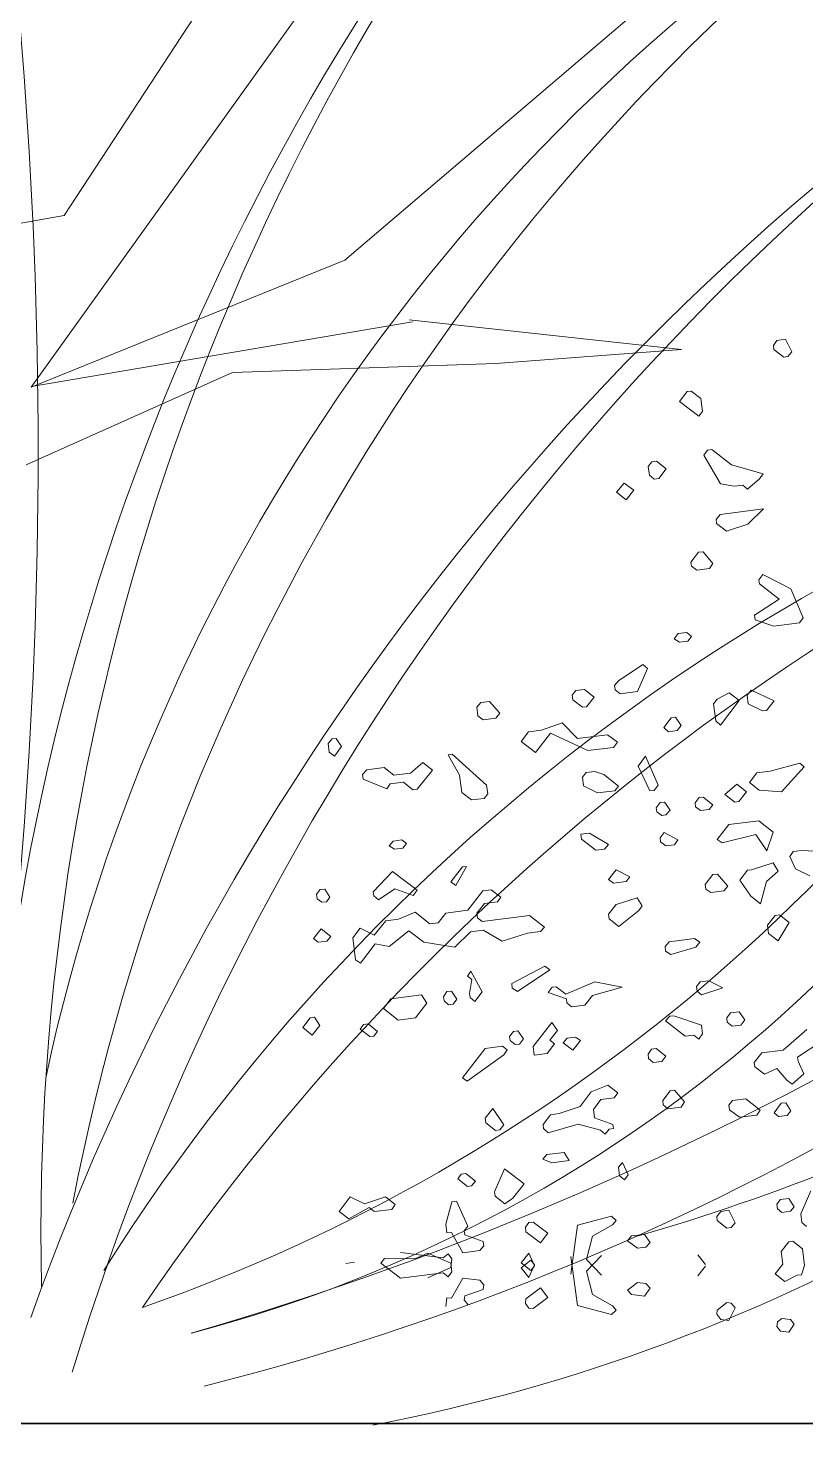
# Model space of a CAD drawing. Header units: metres. Extents: x -434 to 683, y -422 to -228.
# Drawn here: x -256.8297 to -256.7092, y -301.2714 to -301.0511 of the extents above; entities that cross this region are included whole.
import ezdxf

# ---------------------------------------------------------------- set-up
doc = ezdxf.new("R2010")
doc.units = ezdxf.units.M
doc.header["$MEASUREMENT"] = 0
doc.layers.add('FL', color=21, linetype='Continuous', lineweight=13)
doc.layers.add('walls', color=7, linetype='Continuous', lineweight=35)
doc.layers.add('WALL', color=7, linetype='Continuous')
doc.styles.add('kamal', font='romantic.ttf', dxfattribs={"width": 0.6})
doc.dimstyles.new('KAMAL', dxfattribs={"dimscale": 0.8, "dimtxt": 0.5, "dimasz": 0.1, "dimexe": 0, "dimexo": 0, "dimgap": 0.09, "dimtad": 1, "dimzin": 0, "dimdsep": 46, "dimtxsty": 'kamal', "dimblk": 'OBLIQUE', "dimcen": 0.09, "dimclrd": 15, "dimclre": 8, "dimclrt": 5, "dimadec": 0, "dimazin": 0, "dimtfac": 1, "dimtix": 1, "dimtofl": 0, "dimtmove": 1, "dimatfit": 3, "dimldrblk": 'OBLIQUE', "dimfxl": 0.18, "dimtolj": 1, "dimtzin": 0, "dimarcsym": 0})

# ---------------------------------------------------------------- blocks, each defined once
blk = doc.blocks.new('vbcvbvcb')
at = {"layer": 'FL', "color": 88}
for p, q in [((-1037, 1308), (1014, 4441)), ((1325, 3477), (-1333, -233)), ((1482, 907), (4458, 3445)), ((-3459, 878), (-1037, 1308)), ((-1333, -233), (1482, 907)), ((2087, 354), (-1331, -226)), ((2057, 370), (4503, 105)), ((4503, 105), (2836, -21)), ((473, -102), (-1379, -931)), ((2836, -21), (473, -102))]:
    blk.add_line(p, q, dxfattribs=at)
at = {"layer": 'FL', "color": 96}
for centre, radius, start, end in [((-46365, -801), 45093, 354.2791, 12.5427), ((20030, -8519), 21766, 137.4916, 179.6099), ((20118, -7818), 21365, 139.0392, 181.297), ((15620, -10041), 17207, 120.3536, 167.8423), ((18525, -11288), 19840, 125.7805, 169.1581), ((21095, -16617), 23829, 121.1471, 160.292), ((21286, -15819), 23252, 122.567, 163.1344), ((14635, -17801), 18100, 100.96, 147.8088), ((17332, -20481), 21351, 106.7083, 145.8338), ((-3103, 3583), 12715, 284.6053, 339.2893), ((-5546, 6437), 15811, 289.2472, 331.4766), ((-8080, 19419), 29306, 286.2137, 315.0057), ((-5466, 13476), 23374, 284.0723, 320.7861), ((-1294, 6385), 16216, 280.7497, 319.4803), ((-1099, 10225), 18811, 285.9859, 310.1616)]:
    blk.add_arc(centre, radius, start, end, dxfattribs=at)
blk = doc.blocks.new('cbcvb')
at = {"layer": 'FL', "color": 42}
for p, q in [((-20484, 5023), (-20515, 4977)), ((-20515, 4977), (-20511, 4940)), ((-20406, 5033), (-20484, 5023)), ((-20350, 4919), (-20406, 5033)), ((-20511, 4940), (-20423, 4872)), ((-20423, 4872), (-20387, 4877)), ((-20387, 4877), (-20350, 4919)), ((-21290, 4563), (-21358, 4475)), ((-21358, 4475), (-21184, 4344)), ((-21254, 4568), (-21290, 4563)), ((-21166, 4500), (-21254, 4568)), ((-21152, 4385), (-21166, 4500)), ((-21184, 4344), (-21152, 4385)), ((-21108, 4038), (-21139, 3992)), ((-21139, 3992), (-20991, 3737)), ((-21067, 4043), (-21108, 4038)), ((-20891, 3907), (-21067, 4043)), ((-21606, 3933), (-21638, 3892)), ((-21638, 3892), (-21628, 3814)), ((-21564, 3938), (-21606, 3933)), ((-21477, 3870), (-21564, 3938)), ((-21545, 3783), (-21477, 3870)), ((-20607, 3827), (-20891, 3907)), ((-20639, 3781), (-20607, 3827)), ((-21856, 3743), (-21924, 3660)), ((-21769, 3680), (-21856, 3743)), ((-21628, 3814), (-21586, 3778)), ((-21586, 3778), (-21545, 3783)), ((-20991, 3737), (-20867, 3715)), ((-20867, 3715), (-20789, 3725)), ((-20789, 3725), (-20748, 3688)), ((-20748, 3688), (-20639, 3781)), ((-21924, 3660), (-21837, 3593)), ((-21837, 3593), (-21769, 3680)), ((-20993, 3462), (-21029, 3416)), ((-20604, 3511), (-20993, 3462)), ((-20745, 3373), (-20604, 3511)), ((-21029, 3416), (-21025, 3379)), ((-21025, 3379), (-20937, 3311)), ((-20937, 3311), (-20745, 3373)), ((-21187, 3122), (-21255, 3034)), ((-21146, 3127), (-21187, 3122)), ((-21058, 3022), (-21146, 3127)), ((-21255, 3034), (-21250, 2997)), ((-21250, 2997), (-21204, 2962)), ((-21204, 2962), (-21090, 2976)), ((-21090, 2976), (-21058, 3022)), ((-20609, 2921), (-20645, 2874)), ((-20645, 2874), (-20640, 2838)), ((-20640, 2838), (-20465, 2702)), ((-20360, 2794), (-20609, 2921)), ((-20465, 2702), (-20684, 2558)), ((-20249, 2534), (-20360, 2794)), ((-20684, 2558), (-20679, 2517)), ((-20679, 2517), (-20513, 2459)), ((-20513, 2459), (-20280, 2488)), ((-20280, 2488), (-20249, 2534)), ((-21369, 2392), (-21405, 2346)), ((-21405, 2346), (-21359, 2315)), ((-21291, 2402), (-21369, 2392)), ((-21359, 2315), (-21282, 2324)), ((-21250, 2366), (-21291, 2402)), ((-21282, 2324), (-21250, 2366)), ((-22290, 1881), (-22322, 1840)), ((-22322, 1840), (-22316, 1799)), ((-22316, 1799), (-22229, 1731)), ((-22212, 1891), (-22290, 1881)), ((-22124, 1823), (-22212, 1891)), ((-22192, 1735), (-22124, 1823)), ((-21021, 1804), (-21053, 1763)), ((-20912, 1860), (-21021, 1804)), ((-20991, 1571), (-20824, 1792)), ((-20824, 1792), (-20912, 1860)), ((-20715, 1885), (-20751, 1839)), ((-20751, 1839), (-20741, 1761)), ((-20508, 1790), (-20715, 1885)), ((-20576, 1703), (-20508, 1790)), ((-23140, 1774), (-23177, 1732)), ((-23177, 1732), (-23167, 1654)), ((-23063, 1783), (-23140, 1774)), ((-22970, 1679), (-23063, 1783)), ((-23006, 1633), (-22970, 1679)), ((-22229, 1731), (-22192, 1735)), ((-21053, 1763), (-21033, 1608)), ((-20741, 1761), (-20612, 1698)), ((-20612, 1698), (-20576, 1703)), ((-23167, 1654), (-23121, 1618)), ((-23121, 1618), (-23006, 1633)), ((-22411, 1592), (-22598, 1526)), ((-22273, 1451), (-22411, 1592)), ((-21432, 1636), (-21500, 1549)), ((-21500, 1549), (-21458, 1512)), ((-21395, 1641), (-21432, 1636)), ((-21344, 1568), (-21395, 1641)), ((-21380, 1522), (-21344, 1568)), ((-21033, 1608), (-20991, 1571)), ((-24475, 1447), (-24511, 1405)), ((-24511, 1405), (-24501, 1328)), ((-24438, 1452), (-24475, 1447)), ((-24392, 1379), (-24438, 1452)), ((-22712, 1512), (-22780, 1424)), ((-22780, 1424), (-22651, 1324)), ((-22598, 1526), (-22712, 1512)), ((-22651, 1324), (-22516, 1499)), ((-22516, 1499), (-22180, 1342)), ((-22003, 1485), (-22273, 1451)), ((-21915, 1417), (-22003, 1485)), ((-21951, 1371), (-21915, 1417)), ((-21458, 1512), (-21380, 1522)), ((-24501, 1328), (-24455, 1292)), ((-24455, 1292), (-24392, 1379)), ((-23398, 1309), (-23434, 1304)), ((-23434, 1304), (-23332, 1122)), ((-23089, 1032), (-23398, 1309)), ((-22180, 1342), (-21951, 1371)), ((-21662, 1291), (-21730, 1204)), ((-21550, 1031), (-21662, 1291)), ((-24165, 1170), (-24202, 1128)), ((-24010, 1190), (-24165, 1170)), ((-23922, 1122), (-24010, 1190)), ((-23662, 1234), (-23771, 1141)), ((-23711, 995), (-23575, 1166)), ((-23575, 1166), (-23662, 1234)), ((-22119, 1155), (-22197, 1145)), ((-22037, 1128), (-22119, 1155)), ((-21730, 1204), (-21623, 980)), ((-20544, 1158), (-20663, 1143)), ((-20279, 1229), (-20544, 1158)), ((-20442, 972), (-20238, 1197)), ((-20238, 1197), (-20279, 1229)), ((-24202, 1128), (-24197, 1087)), ((-24197, 1087), (-23986, 998)), ((-23986, 998), (-23954, 1044)), ((-23954, 1044), (-23835, 1059)), ((-23771, 1141), (-23922, 1122)), ((-23835, 1059), (-23752, 990)), ((-23332, 1122), (-23313, 967)), ((-23079, 954), (-23089, 1032)), ((-22197, 1145), (-22229, 1104)), ((-22229, 1104), (-22219, 1026)), ((-22219, 1026), (-22095, 962)), ((-21907, 1023), (-22037, 1128)), ((-21939, 982), (-21907, 1023)), ((-21586, 985), (-21550, 1031)), ((-20845, 1041), (-20950, 949)), ((-20758, 973), (-20845, 1041)), ((-20663, 1143), (-20731, 1056)), ((-20731, 1056), (-20643, 988)), ((-23752, 990), (-23711, 995)), ((-23313, 967), (-23225, 899)), ((-23225, 899), (-23111, 913)), ((-23111, 913), (-23079, 954)), ((-22095, 962), (-21939, 982)), ((-21623, 980), (-21586, 985)), ((-21183, 920), (-21219, 873)), ((-21147, 924), (-21183, 920)), ((-21059, 856), (-21147, 924)), ((-20950, 949), (-20862, 881)), ((-20826, 886), (-20758, 973)), ((-20643, 988), (-20442, 972)), ((-21531, 876), (-21567, 829)), ((-21567, 829), (-21562, 793)), ((-21562, 793), (-21516, 761)), ((-21494, 880), (-21531, 876)), ((-21516, 761), (-21480, 766)), ((-21443, 808), (-21494, 880)), ((-21480, 766), (-21443, 808)), ((-21219, 873), (-21214, 837)), ((-21214, 837), (-21169, 805)), ((-21169, 805), (-21091, 815)), ((-21091, 815), (-21059, 856)), ((-20862, 881), (-20826, 886)), ((-20916, 679), (-21020, 545)), ((-20646, 713), (-20916, 679)), ((-20517, 609), (-20646, 713)), ((-23927, 531), (-23963, 489)), ((-23849, 541), (-23927, 531)), ((-23808, 509), (-23849, 541)), ((-21497, 606), (-21533, 560)), ((-21533, 560), (-21528, 523)), ((-21528, 523), (-21482, 487)), ((-21372, 543), (-21497, 606)), ((-21404, 497), (-21372, 543)), ((-21020, 545), (-20974, 514)), ((-20974, 514), (-20672, 589)), ((-20672, 589), (-20575, 444)), ((-20575, 444), (-20517, 609)), ((-23963, 489), (-23917, 458)), ((-23917, 458), (-23840, 468)), ((-23840, 468), (-23808, 509)), ((-21482, 487), (-21404, 497)), ((-20337, 436), (-20368, 391)), ((-20368, 391), (-20317, 281)), ((-20259, 446), (-20337, 436)), ((-20021, 435), (-20259, 446)), ((-23934, 256), (-24106, 76)), ((-23713, 89), (-23934, 256)), ((-23307, 298), (-23411, 164)), ((-23365, 133), (-23271, 303)), ((-23271, 303), (-23307, 298)), ((-21928, 273), (-21996, 185)), ((-21804, 209), (-21928, 273)), ((-20748, 268), (-20816, 181)), ((-20711, 273), (-20748, 268)), ((-20519, 334), (-20711, 273)), ((-20577, 169), (-20473, 261)), ((-20473, 261), (-20519, 334)), ((-20317, 281), (-20188, 218)), ((-23411, 164), (-23365, 133)), ((-21996, 185), (-21951, 154)), ((-21951, 154), (-21836, 168)), ((-21836, 168), (-21804, 209)), ((-21059, 229), (-21127, 141)), ((-21127, 141), (-21121, 100)), ((-21018, 234), (-21059, 229)), ((-20925, 125), (-21018, 234)), ((-20816, 181), (-20718, 35)), ((-20631, -33), (-20577, 169)), ((-24583, 95), (-24615, 54)), ((-24615, 54), (-24609, 13)), ((-24609, 13), (-24568, -19)), ((-24541, 100), (-24583, 95)), ((-24495, 27), (-24541, 100)), ((-24527, -14), (-24495, 27)), ((-24106, 76), (-24102, 40)), ((-24102, 40), (-24060, 3)), ((-24060, 3), (-23914, 101)), ((-23914, 101), (-23749, 43)), ((-23749, 43), (-23713, 89)), ((-23122, 85), (-23258, -91)), ((-23049, 94), (-23122, 85)), ((-22961, 26), (-23049, 94)), ((-22993, -15), (-22961, 26)), ((-21121, 100), (-21076, 69)), ((-21076, 69), (-20961, 83)), ((-20961, 83), (-20925, 125)), ((-20718, 35), (-20631, -33)), ((-24568, -19), (-24527, -14)), ((-23730, -108), (-23880, -169)), ((-23600, -213), (-23730, -108)), ((-23455, -115), (-23523, -203)), ((-23258, -91), (-23455, -115)), ((-23176, -117), (-23108, -30)), ((-23170, -159), (-23176, -117)), ((-23108, -30), (-22993, -15)), ((-24223, -250), (-24291, -337)), ((-24099, -313), (-24223, -250)), ((-23994, -184), (-24099, -313)), ((-23880, -169), (-23994, -184)), ((-23523, -203), (-23600, -213)), ((-23129, -191), (-23170, -159)), ((-22704, -137), (-23129, -191)), ((-22570, -241), (-22704, -137)), ((-22606, -282), (-22570, -241)), ((-20501, -137), (-20569, -225)), ((-20569, -225), (-20560, -298)), ((-20460, -132), (-20501, -137)), ((-20472, -366), (-20373, -200)), ((-20373, -200), (-20460, -132)), ((-24575, -257), (-24643, -345)), ((-24643, -345), (-24602, -377)), ((-24602, -377), (-24524, -367)), ((-24488, -325), (-24575, -257)), ((-24524, -367), (-24488, -325)), ((-24291, -337), (-24266, -534)), ((-23965, -417), (-23788, -274)), ((-23788, -274), (-23654, -378)), ((-23654, -378), (-23374, -421)), ((-23374, -421), (-23234, -283)), ((-23234, -283), (-23119, -268)), ((-23119, -268), (-22949, -368)), ((-22949, -368), (-22721, -297)), ((-22721, -297), (-22606, -282)), ((-21452, -374), (-21488, -415)), ((-21223, -345), (-21452, -374)), ((-21177, -376), (-21223, -345)), ((-21213, -422), (-21177, -376)), ((-20560, -298), (-20472, -366)), ((-24220, -565), (-24089, -391)), ((-24089, -391), (-23965, -417)), ((-21488, -415), (-21483, -457)), ((-21483, -457), (-21437, -488)), ((-21437, -488), (-21213, -422)), ((-24266, -534), (-24220, -565)), ((-23231, -636), (-23262, -681)), ((-23128, -822), (-23231, -636)), ((-22567, -593), (-22864, -747)), ((-22813, -820), (-22521, -625)), ((-22521, -625), (-22567, -593)), ((-23262, -681), (-23221, -713)), ((-23221, -713), (-23243, -837)), ((-22864, -747), (-22859, -788)), ((-22118, -732), (-22378, -844)), ((-21874, -780), (-22118, -732)), ((-21174, -733), (-21206, -775)), ((-21096, -724), (-21174, -733)), ((-20968, -786), (-21096, -724)), ((-23948, -884), (-24016, -972)), ((-23673, -849), (-23948, -884)), ((-23627, -923), (-23673, -849)), ((-23445, -820), (-23476, -866)), ((-23476, -866), (-23471, -903)), ((-23403, -815), (-23445, -820)), ((-23357, -888), (-23403, -815)), ((-23388, -934), (-23357, -888)), ((-23243, -837), (-23238, -873)), ((-23238, -873), (-23196, -910)), ((-23196, -910), (-23128, -822)), ((-22859, -788), (-22813, -820)), ((-22502, -780), (-22538, -827)), ((-22538, -827), (-22372, -885)), ((-22465, -776), (-22502, -780)), ((-22378, -844), (-22465, -776)), ((-22372, -885), (-22368, -921)), ((-22207, -943), (-22139, -855)), ((-22139, -855), (-21874, -780)), ((-21206, -775), (-21201, -816)), ((-21201, -816), (-21160, -848)), ((-21160, -848), (-20968, -786)), ((-24016, -972), (-23882, -1076)), ((-23726, -1056), (-23627, -923)), ((-23471, -903), (-23430, -939)), ((-23430, -939), (-23388, -934)), ((-22368, -921), (-22326, -958)), ((-22326, -958), (-22207, -943)), ((-20902, -1010), (-20934, -1056)), ((-20824, -1001), (-20902, -1010)), ((-20773, -1073), (-20824, -1001)), ((-24193, -1115), (-24225, -1156)), ((-24152, -1110), (-24193, -1115)), ((-24069, -1178), (-24152, -1110)), ((-23882, -1076), (-23726, -1056)), ((-22504, -1097), (-22671, -1313)), ((-22453, -1169), (-22504, -1097)), ((-21446, -1042), (-21483, -1084)), ((-21483, -1084), (-21308, -1220)), ((-21410, -1037), (-21446, -1042)), ((-21162, -1122), (-21410, -1037)), ((-21152, -1200), (-21162, -1122)), ((-20934, -1056), (-20929, -1093)), ((-20929, -1093), (-20887, -1129)), ((-20887, -1129), (-20809, -1120)), ((-20809, -1120), (-20773, -1073)), ((-24225, -1156), (-24137, -1224)), ((-24137, -1224), (-24101, -1219)), ((-24101, -1219), (-24069, -1178)), ((-22521, -1257), (-22453, -1169)), ((-22479, -1289), (-22521, -1257)), ((-22365, -1237), (-22402, -1279)), ((-22292, -1228), (-22365, -1237)), ((-22314, -1347), (-22246, -1259)), ((-22246, -1259), (-22292, -1228)), ((-21308, -1220), (-21230, -1210)), ((-21230, -1210), (-21184, -1246)), ((-21184, -1246), (-21152, -1200)), ((-20214, -1160), (-20428, -1345)), ((-20299, -1408), (-20080, -1264)), ((-23101, -1330), (-23305, -1593)), ((-23264, -1625), (-22936, -1388)), ((-22946, -1310), (-23101, -1330)), ((-22905, -1342), (-22946, -1310)), ((-22936, -1388), (-22905, -1342)), ((-22671, -1313), (-22662, -1391)), ((-22662, -1391), (-22547, -1376)), ((-22547, -1376), (-22479, -1289)), ((-22402, -1279), (-22314, -1347)), ((-21609, -1337), (-21640, -1382)), ((-21640, -1382), (-21636, -1419)), ((-21568, -1332), (-21609, -1337)), ((-21480, -1399), (-21568, -1332)), ((-21516, -1446), (-21480, -1399)), ((-20620, -1370), (-20688, -1457)), ((-20428, -1345), (-20620, -1370)), ((-21636, -1419), (-21594, -1456)), ((-21594, -1456), (-21516, -1446)), ((-20688, -1457), (-20683, -1494)), ((-20683, -1494), (-20595, -1562)), ((-20595, -1562), (-20486, -1511)), ((-20486, -1511), (-20394, -1615)), ((-20294, -1445), (-20299, -1408)), ((-20243, -1559), (-20294, -1445)), ((-23305, -1593), (-23264, -1625)), ((-20394, -1615), (-20347, -1651)), ((-20347, -1651), (-20243, -1559)), ((-22151, -1721), (-22250, -1850)), ((-22000, -1660), (-22151, -1721)), ((-22063, -1789), (-21944, -1774)), ((-21913, -1728), (-22000, -1660)), ((-21944, -1774), (-21913, -1728)), ((-20763, -1783), (-20882, -1798)), ((-20634, -1883), (-20763, -1783)), ((-23033, -1870), (-23101, -1957)), ((-22936, -2015), (-23033, -1870)), ((-22250, -1850), (-22437, -1915)), ((-22131, -1877), (-22063, -1789)), ((-22121, -1954), (-22131, -1877)), ((-20882, -1798), (-20914, -1839)), ((-20914, -1839), (-20908, -1880)), ((-20908, -1880), (-20821, -1948)), ((-20665, -1928), (-20634, -1883)), ((-20446, -1822), (-20510, -1909)), ((-20510, -1909), (-20469, -1941)), ((-20405, -1817), (-20446, -1822)), ((-20359, -1890), (-20405, -1817)), ((-20391, -1931), (-20359, -1890)), ((-23101, -1957), (-23096, -1999)), ((-23096, -1999), (-23008, -2066)), ((-22972, -2062), (-22936, -2015)), ((-22515, -1925), (-22583, -2013)), ((-22583, -2013), (-22578, -2049)), ((-22537, -2086), (-22267, -2010)), ((-22437, -1915), (-22515, -1925)), ((-22267, -2010), (-22066, -2064)), ((-21956, -2012), (-22121, -1954)), ((-21951, -2049), (-21956, -2012)), ((-20821, -1948), (-20665, -1928)), ((-20469, -1941), (-20391, -1931)), ((-23008, -2066), (-22972, -2062)), ((-22578, -2049), (-22537, -2086)), ((-22066, -2064), (-22024, -2100)), ((-22024, -2100), (-21988, -2054)), ((-21988, -2054), (-21951, -2049)), ((-22549, -2283), (-22586, -2324)), ((-22393, -2263), (-22549, -2283)), ((-22347, -2336), (-22393, -2263)), ((-22928, -2409), (-23018, -2616)), ((-22753, -2545), (-22928, -2409)), ((-22586, -2324), (-22503, -2356)), ((-22503, -2356), (-22347, -2336)), ((-21871, -2355), (-21907, -2397)), ((-21907, -2397), (-21897, -2474)), ((-21820, -2465), (-21871, -2355)), ((-23317, -2459), (-23349, -2500)), ((-23349, -2500), (-23261, -2568)), ((-23276, -2453), (-23317, -2459)), ((-23188, -2521), (-23276, -2453)), ((-23224, -2563), (-23188, -2521)), ((-22853, -2674), (-22753, -2545)), ((-21897, -2474), (-21851, -2510)), ((-21851, -2510), (-21820, -2465)), ((-24313, -2663), (-24413, -2792)), ((-24184, -2726), (-24313, -2663)), ((-23997, -2661), (-24184, -2726)), ((-23910, -2729), (-23997, -2661)), ((-23261, -2568), (-23224, -2563)), ((-23018, -2616), (-23013, -2657)), ((-23013, -2657), (-22925, -2725)), ((-22925, -2725), (-22853, -2674)), ((-20376, -2677), (-20453, -2687)), ((-20329, -2750), (-20376, -2677)), ((-24413, -2792), (-24325, -2860)), ((-24325, -2860), (-24143, -2758)), ((-24143, -2758), (-24097, -2794)), ((-24097, -2794), (-23941, -2774)), ((-23941, -2774), (-23910, -2729)), ((-23402, -2706), (-23455, -2908)), ((-23360, -2701), (-23402, -2706)), ((-23258, -2925), (-23360, -2701)), ((-20453, -2687), (-20485, -2728)), ((-20485, -2728), (-20480, -2769)), ((-20480, -2769), (-20439, -2801)), ((-20439, -2801), (-20361, -2791)), ((-20361, -2791), (-20329, -2750)), ((-23455, -2908), (-23445, -2986)), ((-23290, -2966), (-23258, -2925)), ((-22709, -2893), (-22741, -2934)), ((-22672, -2888), (-22709, -2893)), ((-22539, -2988), (-22672, -2888)), ((-23445, -2986), (-23404, -2981)), ((-23404, -2981), (-23302, -3163)), ((-23285, -3003), (-23290, -2966)), ((-23120, -3061), (-23285, -3003)), ((-22741, -2934), (-22736, -2975)), ((-22736, -2975), (-22607, -3075)), ((-22607, -3075), (-22539, -2988)), ((-21788, -3013), (-21824, -3055)), ((-21824, -3055), (-21736, -3123)), ((-21673, -2999), (-21788, -3013)), ((-21622, -3072), (-21673, -2999)), ((-20342, -3060), (-20378, -3065)), ((-20254, -3128), (-20342, -3060)), ((-23863, -3161), (-23479, -3210)), ((-23618, -3166), (-23732, -3217)), ((-23411, -3256), (-23618, -3166)), ((-23479, -3210), (-23433, -3174)), ((-23433, -3174), (-23401, -3219)), ((-23302, -3163), (-23151, -3144)), ((-23151, -3144), (-23115, -3102)), ((-23115, -3102), (-23120, -3061)), ((-22711, -3167), (-22779, -3255)), ((-22660, -3282), (-22711, -3167)), ((-21736, -3123), (-21659, -3113)), ((-21659, -3113), (-21622, -3072)), ((-21126, -3270), (-21194, -3182)), ((-20378, -3065), (-20446, -3152)), ((-20446, -3152), (-20432, -3267)), ((-20235, -3279), (-20254, -3128)), ((-24276, -3249), (-24354, -3259)), ((-24006, -3215), (-24038, -3256)), ((-24038, -3256), (-23863, -3392)), ((-23732, -3217), (-24006, -3215)), ((-23411, -3297), (-23618, -3387)), ((-23401, -3219), (-23411, -3297)), ((-23401, -3334), (-23411, -3256)), ((-22779, -3298), (-22692, -3230)), ((-22779, -3255), (-22692, -3323)), ((-22711, -3386), (-22779, -3298)), ((-22660, -3271), (-22711, -3386)), ((-22692, -3230), (-22660, -3271)), ((-22692, -3323), (-22660, -3282)), ((-21126, -3283), (-21194, -3371)), ((-20432, -3267), (-20500, -3354)), ((-20262, -3361), (-20235, -3279)), ((-23863, -3392), (-23479, -3343)), ((-23479, -3343), (-23433, -3379)), ((-23433, -3379), (-23401, -3334)), ((-23404, -3572), (-23302, -3390)), ((-23302, -3390), (-23151, -3409)), ((-23151, -3409), (-23115, -3451)), ((-21824, -3498), (-21736, -3430)), ((-21736, -3430), (-21659, -3440)), ((-21659, -3440), (-21622, -3481)), ((-20500, -3354), (-20412, -3422)), ((-20412, -3422), (-20303, -3366)), ((-20303, -3366), (-20262, -3361)), ((-23455, -3645), (-23445, -3567)), ((-23445, -3567), (-23404, -3572)), ((-23285, -3550), (-23290, -3587)), ((-23120, -3492), (-23285, -3550)), ((-23115, -3451), (-23120, -3492)), ((-22736, -3578), (-22607, -3478)), ((-22539, -3565), (-22672, -3665)), ((-22607, -3478), (-22539, -3565)), ((-21788, -3539), (-21824, -3498)), ((-21673, -3554), (-21788, -3539)), ((-21622, -3481), (-21673, -3554)), ((-23290, -3587), (-23258, -3628)), ((-22741, -3619), (-22736, -3578)), ((-22709, -3660), (-22741, -3619)), ((-22672, -3665), (-22709, -3660)), ((-20485, -3825), (-20480, -3784)), ((-20453, -3866), (-20485, -3825)), ((-20480, -3784), (-20439, -3752)), ((-20439, -3752), (-20361, -3761)), ((-20329, -3803), (-20376, -3876)), ((-20361, -3761), (-20329, -3803)), ((-20376, -3876), (-20453, -3866))]:
    blk.add_line(p, q, dxfattribs=at)
at = {"layer": 'FL', "color": 30}
for p, q in [((-21687, 2115), (-21906, 1967)), ((-21736, 1872), (-21646, 2079)), ((-21646, 2079), (-21687, 2115)), ((-21906, 1967), (-21942, 1925)), ((-21942, 1925), (-21937, 1888)), ((-21937, 1888), (-21891, 1852)), ((-21891, 1852), (-21736, 1872)), ((-22165, 600), (-22243, 591)), ((-22243, 591), (-22238, 549)), ((-22238, 549), (-22109, 450)), ((-21995, 501), (-22165, 600)), ((-22109, 450), (-22031, 459)), ((-22031, 459), (-21995, 501)), ((-21739, 22), (-21926, -39)), ((-21692, -51), (-21739, 22)), ((-21926, -39), (-21994, -126)), ((-21994, -126), (-21989, -167)), ((-21902, -235), (-21724, -92)), ((-21724, -92), (-21692, -51)), ((-21989, -167), (-21902, -235)), ((-24674, -1055), (-24738, -1142)), ((-24738, -1142), (-24655, -1210)), ((-24633, -1050), (-24674, -1055)), ((-24655, -1210), (-24587, -1123)), ((-24587, -1123), (-24633, -1050)), ((-21441, -1710), (-21509, -1798)), ((-21404, -1706), (-21441, -1710)), ((-21312, -1810), (-21404, -1706)), ((-21509, -1798), (-21504, -1835)), ((-21504, -1835), (-21463, -1871)), ((-21463, -1871), (-21344, -1856)), ((-21344, -1856), (-21312, -1810)), ((-20180, -2608), (-20270, -2814)), ((-20988, -2792), (-21024, -2838)), ((-20915, -2782), (-20988, -2792)), ((-20859, -2896), (-20915, -2782)), ((-22274, -2917), (-22334, -3357)), ((-21968, -2836), (-22274, -2917)), ((-22140, -3016), (-21958, -2914)), ((-21926, -2873), (-21968, -2836)), ((-21958, -2914), (-21926, -2873)), ((-21024, -2838), (-21020, -2875)), ((-21020, -2875), (-20932, -2943)), ((-20896, -2938), (-20859, -2896)), ((-20270, -2814), (-20260, -2892)), ((-20260, -2892), (-20219, -2929)), ((-22193, -3223), (-22140, -3016)), ((-20932, -2943), (-20896, -2938)), ((-22274, -3636), (-22334, -3196)), ((-22059, -3189), (-22193, -3330)), ((-22059, -3364), (-22193, -3223)), ((-22193, -3330), (-22140, -3537)), ((-22140, -3537), (-21958, -3639)), ((-21968, -3716), (-22274, -3636)), ((-21926, -3680), (-21968, -3716)), ((-21958, -3639), (-21926, -3680)), ((-21024, -3715), (-21020, -3678)), ((-21020, -3678), (-20932, -3610)), ((-20932, -3610), (-20896, -3615)), ((-20859, -3657), (-20915, -3770)), ((-20896, -3615), (-20859, -3657)), ((-20988, -3761), (-21024, -3715)), ((-20915, -3770), (-20988, -3761))]:
    blk.add_line(p, q, dxfattribs=at)
at = {"layer": 'FL', "color": 32}
for p, q in [((-22847, -1177), (-22883, -1223)), ((-22883, -1223), (-22878, -1260)), ((-22878, -1260), (-22832, -1296)), ((-22810, -1172), (-22847, -1177)), ((-22759, -1245), (-22810, -1172)), ((-22795, -1291), (-22759, -1245)), ((-22832, -1296), (-22795, -1291))]:
    blk.add_line(p, q, dxfattribs=at)
blk = doc.blocks.new('_OBLIQUE')
at = {"color": 0, "linetype": 'ByBlock'}
blk.add_line((-0.5, -0.5), (0.5, 0.5), dxfattribs=at)

msp = doc.modelspace()

# ---------------------------------------------------------------- linework, layer by layer
at = {"layer": 'walls'}
msp.add_line((-256.95824, -301.26735), (-243.90824, -301.26735), dxfattribs=at)

# ---------------------------------------------------------------- block references
at = {"layer": 'FL', "xscale": 1.727048185961927e-05, "yscale": 1.727048185961927e-05, "zscale": 1.727048185961927e-05}
for name, p in [('vbcvbvcb', (-256.80621, -301.10271, 0)), ('cbcvb', (-256.3599, -301.18624, 0))]:
    msp.add_blockref(name, p, dxfattribs=at)

# ---------------------------------------------------------------- leaders
at = {"layer": 'WALL', "ltscale": 1.2}
msp.add_leader([(-254.49746, -301.10588), (-255.33138, -301.91222), (-256.86477, -301.91222)], dimstyle='KAMAL', override={"dimasz": 0.4, "dimgap": 0.09, "dimtad": 0, "dimldrblk": 'ClosedBlank'}, dxfattribs=at)

doc.saveas('drawing.dxf')
